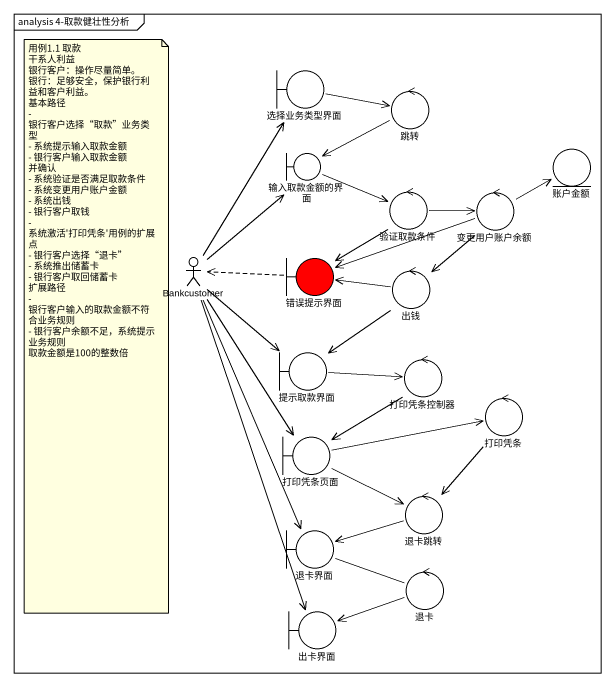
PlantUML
@startuml
mainframe analysis 4-取款健壮性分析
boundary 选择业务类型界面
control 跳转
boundary 输入取款金额的界面
entity 账户金额
control 验证取款条件
control 变更用户账户余额
actor Bankcustomer
boundary 错误提示界面 #FF0000
control 出钱
boundary 提示取款界面
control 打印凭条控制器
control 打印凭条
boundary 打印凭条页面
control 退卡跳转
boundary 退卡界面
control 退卡
boundary 出卡界面
选择业务类型界面 -right-> 跳转
跳转 --> 输入取款金额的界面
输入取款金额的界面 -right-> 验证取款条件
验证取款条件 -right-> 变更用户账户余额
验证取款条件 --> 错误提示界面
变更用户账户余额 -right-> 账户金额
变更用户账户余额 -left-> 错误提示界面
变更用户账户余额 --> 出钱
Bankcustomer -up-> 选择业务类型界面
Bankcustomer -up-> 输入取款金额的界面
Bankcustomer --> 提示取款界面
Bankcustomer --> 打印凭条页面
Bankcustomer --> 退卡界面
Bankcustomer --> 出卡界面
错误提示界面 .left.> Bankcustomer
出钱 -left-> 错误提示界面
出钱 --> 提示取款界面
提示取款界面 -right-> 打印凭条控制器
打印凭条控制器 --> 打印凭条页面
打印凭条 --> 退卡跳转
打印凭条页面 -right-> 打印凭条
打印凭条页面 -right-> 退卡跳转
退卡跳转 -left-> 退卡界面
退卡界面 -right- 退卡
退卡 -left-> 出卡界面
note as N1
  用例1.1 取款
  干系人利益
  银行客户：操作尽量简单。
  银行：足够安全，保护银行利益和客户利益。
  基本路径
  - 银行客户选择“取款”业务类型
  - 系统提示输入取款金额
  - 银行客户输入取款金额 并确认
  - 系统验证是否满足取款条件
  - 系统变更用户账户金额
  - 系统出钱
  - 银行客户取钱
  - 系统激活'打印凭条'用例的扩展点
  - 银行客户选择“退卡”
  - 系统推出储蓄卡
  - 银行客户取回储蓄卡
  扩展路径
  - 银行客户输入的取款金额不符合业务规则
  - 银行客户余额不足，系统提示
  业务规则
  取款金额是100的整数倍
end note
@enduml
